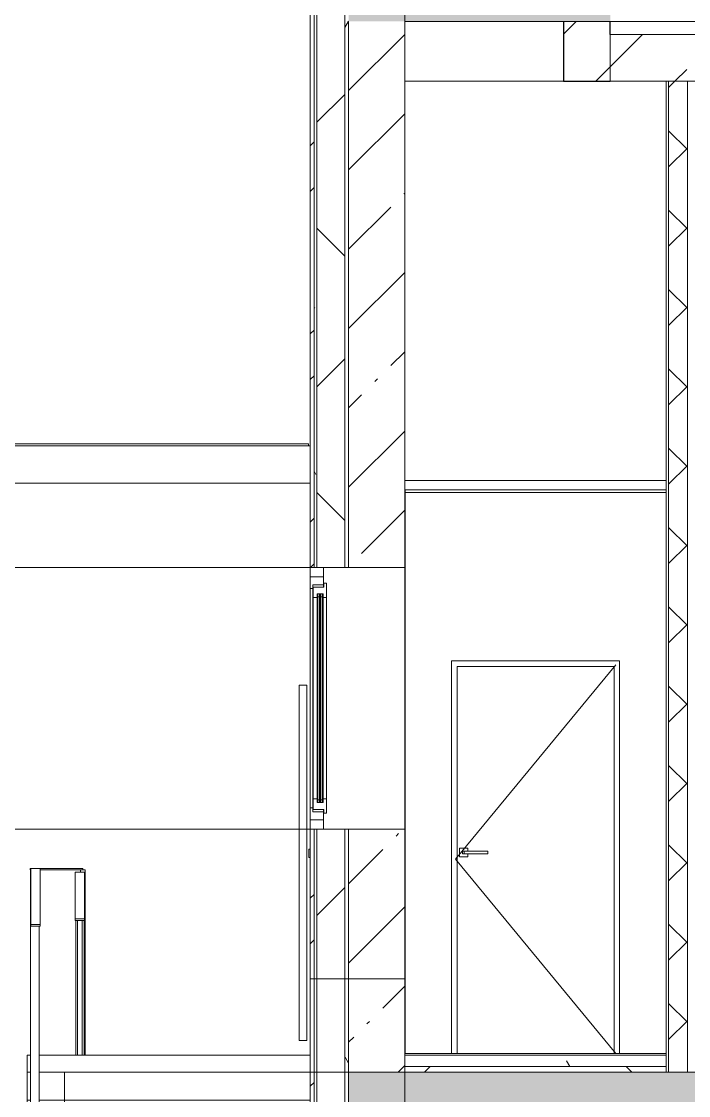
# Model space of a CAD drawing. Header units: millimetres. Extents: x -37960 to 31006, y -24503 to 30326.
# Drawn here: x -33433 to -29864, y -6225 to -480 of the extents above; entities that cross this region are included whole.
import ezdxf

# ---------------------------------------------------------------- set-up
doc = ezdxf.new("R2010")
doc.units = ezdxf.units.MM
doc.linetypes.add('Осевые', pattern=[6350, 1270, -952.5, 3175, -952.5])
for name, color, linetype, lineweight in [('Балясины', 7, 'Continuous', 9), ('Высотные отметки', 7, 'Continuous', 9), ('Двери', 7, 'Continuous', 9), ('Каркас несущий', 7, 'Continuous', 9), ('Каркас несущий-1', 7, 'Continuous', 25), ('Каркас_Импост', 7, 'Continuous', 9), ('Обобщенные модели', 7, 'Continuous', 9), ('Общие ребра', 7, 'Continuous', 9), ('Ограждение', 7, 'Continuous', 9), ('Окна', 7, 'Continuous', 9), ('Окна-1', 7, 'Continuous', 18), ('Основа _2_-1', 7, 'Continuous', 9), ('Остекление', 7, 'Continuous', 9), ('Отделка 1 _4_-1', 7, 'Continuous', 9), ('Отделка 2 _5_-1', 7, 'Continuous', 9), ('Панель', 7, 'Continuous', 9), ('Перекрытия', 7, 'Continuous', 9), ('Поручни', 7, 'Continuous', 9), ('Потолки', 7, 'Continuous', 9), ('Стены', 7, 'Continuous', 9), ('Структура _1_', 7, 'Continuous', 18), ('Термическая_воздушная прослойка _3_-1', 7, 'Continuous', 9), ('Штриховка разреза-3', 7, 'Continuous', 9), ('Элементы узлов', 7, 'Continuous', 9)]:
    doc.layers.add(name, color=color, linetype=linetype, lineweight=lineweight)
doc.layers.add('Окна-2', color=7, linetype='Continuous', lineweight=9, true_color=0x804000)
doc.layers.add('Оси-3', color=7, linetype='Осевые', lineweight=9, true_color=0xaaaaaa)
pattern_1 = [(45, (-3145.5, 6475), (-424.264, 424.264), [600, -100, 20, -100]), (45, (-3145.5, 6899), (-424.264, 424.264), [])]
pattern_2 = [(0, (-3145.52, 6475), (812.8, 203.2), [67.056, -542.544, 67.056, -542.544, -3251.2]), (0, (-3145.52, 6475), (812.8, 203.2), [-1219.2, 67.056, -1152.144, 67.056, -542.544, -1422.4]), (0, (-3145.52, 6475), (812.8, 203.2), [-3048, 67.056, -339.344, 67.056, -948.944]), (120, (-2840.72, 6576.6), (-582.3764, 602.3054), [67.056, -542.544, 67.056, -3793.744]), (120, (-2840.72, 6576.6), (-582.3764, 602.3054), [-676.656, -542.544, 67.056, -1152.144, -2032]), (120, (-2840.72, 6576.6), (-582.3764, 602.3054), [-2438.4, 67.056, -542.544, 67.056, -1355.344]), (120, (-2840.72, 6576.6), (-582.3764, 602.3054), [-3115.056, -339.344, 67.056, -948.944]), (240, (-2739.12, 6983), (-230.4236, -805.5054), [67.056, -542.544, 67.056, -542.544, -3251.2]), (240, (-2739.12, 6983), (-230.4236, -805.5054), [-1219.2, 67.056, -1152.144, 67.056, -542.544, -1422.4]), (240, (-2739.12, 6983), (-230.4236, -805.5054), [-3048, 67.056, -339.344, 67.056, -948.944])]
pattern_3 = [(45, (-3145.5, 6475), (-707.107, 707.107), []), (135, (-3145.5, 6475), (-707.107, -707.107), [])]
pattern_4 = [(45, (-3145.5, 6475), (-502.894, 502.894), []), (45, (-3145.5, 7237), (-502.894, 502.894), [])]

# ---------------------------------------------------------------- blocks, each defined once
blk = doc.blocks.new('Двутавpы стальные горячекатаные по ГОСТ 8239-89 - 20-1553867-Разрез 3-3')
at = {"layer": 'Каркас несущий'}
for p, q in [((-33682.9, -2751.2), (-33682.9, -2750)), ((-31887.9, -2750), (-33682.9, -2750)), ((-33682.9, -2755.2), (-33682.9, -2751.2)), ((-33682.9, -2760.9), (-33682.9, -2755.2)), ((-31682.9, -2755.2), (-31682.9, -2760.9)), ((-33682.9, -2770.3), (-33682.9, -2760.9)), ((-33682.9, -2929.7), (-33682.9, -2770.3)), ((-31682.9, -2770.3), (-31682.9, -2929.7)), ((-33682.9, -2939.1), (-33682.9, -2929.7)), ((-33682.9, -2944.8), (-33682.9, -2939.1)), ((-33682.9, -2948.8), (-33682.9, -2944.8)), ((-33682.9, -2950), (-33682.9, -2948.8)), ((-33682.9, -2950), (-31887.9, -2950)), ((-31682.9, -2939.1), (-31682.9, -2943.8))]:
    blk.add_line(p, q, dxfattribs=at)
blk = doc.blocks.new('Ступени 3шт1 - Ступени 3шт-1216133-Разрез 3-3')
at = {"layer": 'Обобщенные модели'}
for p, q in [((-33402.9, -6250), (-33402.9, -6100)), ((-33384.4, -6100), (-33402.9, -6100)), ((-33202.9, -6100), (-33339.4, -6100)), ((-33202.9, -6100), (-33202.9, -6250)), ((-33202.9, -6250), (-33202.9, -6100)), ((-31882.9, -6100), (-33202.9, -6100)), ((-33402.9, -6400), (-33402.9, -6250)), ((-33402.9, -6250), (-33384.4, -6250)), ((-33402.9, -6250), (-33384.4, -6250)), ((-33339.4, -6250), (-33202.9, -6250)), ((-33339.4, -6250), (-33202.9, -6250)), ((-33202.9, -6250), (-33202.9, -6400)), ((-33202.9, -6400), (-33202.9, -6250)), ((-33202.9, -6250), (-31887.9, -6250)), ((-33202.9, -6250), (-31887.9, -6250)), ((-33402.9, -6400), (-33202.9, -6400)), ((-33402.9, -6400), (-33202.9, -6400)), ((-33202.9, -6400), (-31882.9, -6400)), ((-33202.9, -6400), (-31882.9, -6400)), ((-31882.9, -6400), (-31882.9, -6600))]:
    blk.add_line(p, q, dxfattribs=at)
blk = doc.blocks.new('Дверь - Полуторная_наруж__остекленная - ДН5__21-14-8182986-Разрез 3-3')
at = {"layer": 'Двери'}
for p, q in [((-31947.4, -4030), (-31947.4, -5930)), ((-31947.4, -4030), (-31927.4, -4030)), ((-31927.4, -4030), (-31944.7, -4030)), ((-31927.4, -4030), (-31907.4, -4030)), ((-31910.1, -4030), (-31927.4, -4030)), ((-31907.4, -5930), (-31907.4, -4030)), ((-31895.9, -4952.5), (-31895.9, -4907.5)), ((-31887.9, -4907.5), (-31895.9, -4907.5)), ((-31887.9, -4907.5), (-31887.9, -4952.5)), ((-31887.9, -4952.5), (-31895.9, -4952.5)), ((-31927.4, -5930), (-31947.4, -5930)), ((-31944.7, -5930), (-31927.4, -5930)), ((-31927.4, -5930), (-31910.1, -5930)), ((-31907.4, -5930), (-31927.4, -5930))]:
    blk.add_line(p, q, dxfattribs=at)
at = {"layer": 'Каркас_Импост'}
for p, q in [((-31887.9, -6000), (-31887.9, -3900)), ((-31382.9, -3900), (-31382.9, -6000)), ((-31887.9, -6000), (-31887.9, -3920)), ((-31887.9, -6000), (-31887.9, -3921)), ((-31887.9, -6000), (-31887.9, -3921)), ((-31382.9, -3930), (-31382.9, -6000)), ((-31887.9, -5930), (-31887.9, -3991)), ((-31887.9, -5930), (-31887.9, -3991))]:
    blk.add_line(p, q, dxfattribs=at)
at = {"layer": 'Остекление'}
blk.add_line((-31887.9, -5930), (-31887.9, -3991), dxfattribs=at)
blk.add_line((-31887.9, -5930), (-31887.9, -3991), dxfattribs=at)
blk = doc.blocks.new('Окно 2-Распашное - Один переплет с многокамерным стеклопакетом - 30674-99 - ОК-2 1200-1400-8276977-Разрез 3-3')
at = {"layer": 'Каркас_Импост'}
for p, q in [((-31887.9, -3450), (-31887.9, -3513)), ((-31817.9, -3450), (-31887.9, -3450)), ((-31873.9, -3513), (-31873.9, -3493)), ((-31873.9, -3493), (-31817.9, -3493)), ((-31817.9, -3493), (-31873.9, -3493)), ((-31873.9, -4707), (-31873.9, -3493)), ((-31817.9, -3493), (-31817.9, -3450)), ((-31817.9, -3493), (-31817.9, -3505)), ((-31801.9, -3485), (-31815.9, -3485)), ((-31815.9, -3485), (-31815.9, -3505)), ((-31801.9, -3562), (-31801.9, -3485)), ((-31887.9, -3513), (-31873.9, -3513)), ((-31887.9, -4687), (-31887.9, -3513)), ((-31873.9, -3513), (-31887.9, -3513)), ((-31873.9, -3513), (-31873.9, -4687)), ((-31815.9, -3505), (-31871.9, -3505)), ((-31871.9, -3505), (-31871.9, -3562)), ((-31851.9, -3562), (-31851.9, -3542)), ((-31851.9, -3542), (-31819.9, -3542)), ((-31819.9, -3542), (-31851.9, -3542)), ((-31851.9, -4658), (-31851.9, -3542)), ((-31819.9, -3542), (-31819.9, -3562)), ((-31819.9, -3542), (-31819.9, -4658)), ((-31871.9, -3562), (-31851.9, -3562)), ((-31851.9, -3562), (-31871.9, -3562)), ((-31871.9, -4638), (-31871.9, -3562)), ((-31851.9, -3562), (-31851.9, -4638)), ((-31819.9, -3562), (-31801.9, -3562)), ((-31801.9, -3562), (-31819.9, -3562)), ((-31819.9, -4638), (-31819.9, -3562)), ((-31801.9, -3562), (-31801.9, -4638)), ((-31851.9, -4638), (-31871.9, -4638)), ((-31871.9, -4638), (-31871.9, -4695)), ((-31851.9, -4638), (-31871.9, -4638)), ((-31851.9, -4658), (-31851.9, -4638)), ((-31801.9, -4638), (-31819.9, -4638)), ((-31819.9, -4638), (-31819.9, -4658)), ((-31801.9, -4638), (-31819.9, -4638)), ((-31801.9, -4715), (-31801.9, -4638)), ((-31873.9, -4687), (-31887.9, -4687)), ((-31887.9, -4687), (-31887.9, -4750)), ((-31873.9, -4687), (-31887.9, -4687)), ((-31873.9, -4707), (-31873.9, -4687)), ((-31817.9, -4707), (-31873.9, -4707)), ((-31817.9, -4707), (-31873.9, -4707)), ((-31871.9, -4695), (-31815.9, -4695)), ((-31819.9, -4658), (-31851.9, -4658)), ((-31819.9, -4658), (-31851.9, -4658)), ((-31817.9, -4695), (-31817.9, -4707)), ((-31817.9, -4750), (-31817.9, -4707)), ((-31815.9, -4695), (-31815.9, -4715)), ((-31887.9, -4750), (-31817.9, -4750)), ((-31815.9, -4715), (-31801.9, -4715))]:
    blk.add_line(p, q, dxfattribs=at)
at = {"layer": 'Окна'}
for p, q in [((-31887.9, -3512.4), (-31887.9, -3871)), ((-31887.9, -3513), (-31887.9, -3772)), ((-31887.9, -4687.2), (-31887.9, -3513)), ((-31847.9, -3557), (-31847.9, -4643)), ((-31837.9, -3557), (-31847.9, -3557)), ((-31837.9, -4643), (-31837.9, -3557)), ((-31833.9, -3557), (-31833.9, -4643)), ((-31823.9, -3557), (-31833.9, -3557)), ((-31823.9, -4643), (-31823.9, -3557)), ((-31887.9, -4328.8), (-31887.9, -4687.2)), ((-31847.9, -4643), (-31837.9, -4643)), ((-31833.9, -4643), (-31823.9, -4643))]:
    blk.add_line(p, q, dxfattribs=at)
at = {"layer": 'Окна-1'}
for p, q in [((-31837.9, -3542), (-31847.9, -3542)), ((-31847.9, -3542), (-31847.9, -3557)), ((-31847.9, -3557), (-31837.9, -3557)), ((-31837.9, -3557), (-31837.9, -3542)), ((-31823.9, -3542), (-31833.9, -3542)), ((-31833.9, -3542), (-31833.9, -3557)), ((-31833.9, -3557), (-31823.9, -3557)), ((-31823.9, -3557), (-31823.9, -3542)), ((-31837.9, -4643), (-31847.9, -4643)), ((-31847.9, -4643), (-31847.9, -4658)), ((-31837.9, -4658), (-31837.9, -4643)), ((-31823.9, -4643), (-31833.9, -4643)), ((-31833.9, -4643), (-31833.9, -4658)), ((-31823.9, -4658), (-31823.9, -4643)), ((-31847.9, -4658), (-31837.9, -4658)), ((-31833.9, -4658), (-31823.9, -4658))]:
    blk.add_line(p, q, dxfattribs=at)
at = {"layer": 'Окна-2'}
for p, q in [((-31887.9, -3400), (-31887.9, -3450)), ((-31817.9, -3400), (-31887.9, -3400)), ((-31817.9, -3450), (-31817.9, -3400)), ((-31887.9, -3450), (-31817.9, -3450)), ((-31887.9, -4750), (-31887.9, -3450)), ((-31817.9, -3450), (-31887.9, -3450)), ((-31817.9, -3450), (-31817.9, -3505)), ((-31817.9, -4695), (-31817.9, -4750)), ((-31887.9, -4750), (-31887.9, -4800)), ((-31817.9, -4750), (-31887.9, -4750)), ((-31887.9, -4750), (-31817.9, -4750)), ((-31817.9, -4800), (-31817.9, -4750)), ((-31887.9, -4800), (-31817.9, -4800))]:
    blk.add_line(p, q, dxfattribs=at)
at = {"layer": 'Остекление'}
for p, q in [((-31847.9, -3542), (-31851.9, -3542)), ((-31851.9, -3542), (-31851.9, -4658)), ((-31847.9, -4658), (-31847.9, -3542)), ((-31833.9, -3542), (-31837.9, -3542)), ((-31837.9, -3542), (-31837.9, -4658)), ((-31833.9, -4658), (-31833.9, -3542)), ((-31819.9, -3542), (-31823.9, -3542)), ((-31823.9, -3542), (-31823.9, -4658)), ((-31819.9, -4658), (-31819.9, -3542)), ((-31851.9, -4658), (-31847.9, -4658)), ((-31837.9, -4658), (-31833.9, -4658)), ((-31823.9, -4658), (-31819.9, -4658))]:
    blk.add_line(p, q, dxfattribs=at)
blk = doc.blocks.new('Ограждение - 6 x 45mm-7451445-Разрез 3-3')
at = {"layer": 'Балясины'}
for p, q in [((-33384.4, -5091.5), (-33384.4, -5094.5)), ((-33384.4, -6250), (-33384.4, -5094.5)), ((-33339.4, -5318.9), (-33339.4, -6250))]:
    blk.add_line(p, q, dxfattribs=at)
blk = doc.blocks.new('Ограждение - 6 x 45mm-V64-Разрез 3-3')
at = {"layer": 'Балясины'}
for p, q in [((-33384.4, -5241.5), (-33384.4, -5244.5)), ((-33384.4, -6400), (-33384.4, -5244.5)), ((-33339.4, -5318.9), (-33339.4, -6400)), ((-33339.4, -6400), (-33384.4, -6400))]:
    blk.add_line(p, q, dxfattribs=at)
blk = doc.blocks.new('Ограждение - 6 x 45mm-7451422-Разрез 3-3')
at = {"layer": 'Балясины'}
for p, q in [((-33384.4, -5016.5), (-33384.4, -5019.5)), ((-33384.4, -6250), (-33384.4, -5019.5)), ((-33339.4, -5318.9), (-33339.4, -6250))]:
    blk.add_line(p, q, dxfattribs=at)
blk = doc.blocks.new('Ограждение - 6 x 45mm-7451420-Разрез 3-3')
at = {"layer": 'Балясины'}
for p, q in [((-33384.4, -5316.5), (-33384.4, -5319.5)), ((-33384.4, -5319.5), (-33339.4, -5319.5)), ((-33384.4, -6400), (-33384.4, -5319.5)), ((-33339.4, -5319.5), (-33339.4, -6400)), ((-33339.4, -6400), (-33384.4, -6400))]:
    blk.add_line(p, q, dxfattribs=at)
blk = doc.blocks.new('Ограждение - Ограждение-1831366-Разрез 3-3')
at = {"layer": 'Поручни'}
for p, q in [((-33383.9, -5010), (-33333.9, -5010)), ((-33383.9, -5310), (-33383.9, -5010)), ((-33333.9, -5010), (-33333.9, -5310)), ((-33383.9, -5310), (-33383.9, -5318.9)), ((-33333.9, -5310), (-33383.9, -5310)), ((-33339.4, -5318.9), (-33333.9, -5318.9)), ((-33333.9, -5318.9), (-33333.9, -5310))]:
    blk.add_line(p, q, dxfattribs=at)
for name in ['Ограждение - 6 x 45mm-7451422-Разрез 3-3', 'Ограждение - 6 x 45mm-7451445-Разрез 3-3', 'Ограждение - 6 x 45mm-V64-Разрез 3-3', 'Ограждение - 6 x 45mm-7451420-Разрез 3-3']:
    blk.add_blockref(name, (0, 0))
blk = doc.blocks.new('Дверь - Однопольная - ДВ4__21х9-6240654-Разрез 3-3')
at = {"layer": 'Двери'}
for p, q in [((-31044.4, -4902.5), (-31089.4, -4902.5)), ((-31089.4, -4902.5), (-31089.4, -4947.5)), ((-31074.4, -4917.5), (-31074.4, -4932.5)), ((-31074.4, -4917.5), (-31064.9, -4917.5)), ((-31074.4, -4932.5), (-31074.4, -4917.5)), ((-31064.9, -4932.5), (-31074.4, -4932.5)), ((-31064.9, -4917.5), (-30938.5, -4917.5)), ((-31064.9, -4932.5), (-31064.9, -4917.5)), ((-30938.5, -4932.5), (-31064.9, -4932.5)), ((-30944.9, -4917.5), (-31059.4, -4917.5)), ((-31059.4, -4932.5), (-30944.9, -4932.5)), ((-31044.4, -4917.5), (-31044.4, -4902.5)), ((-31044.4, -4947.5), (-31044.4, -4932.5)), ((-30938.5, -4917.5), (-30938.1, -4917.5)), ((-30938.5, -4932.5), (-30938.5, -4917.5)), ((-30938.1, -4932.5), (-30938.5, -4932.5)), ((-30937.8, -4932.5), (-30937.8, -4917.5)), ((-31089.4, -4947.5), (-31044.4, -4947.5))]:
    blk.add_line(p, q, dxfattribs=at)
at = {"layer": 'Каркас_Импост'}
for p, q in [((-31132.9, -3900), (-31132.9, -6000)), ((-30232.9, -3900), (-31132.9, -3900)), ((-30232.9, -6000), (-30232.9, -3900)), ((-31102.9, -6000), (-31102.9, -3930)), ((-31102.9, -3930), (-30262.9, -3930)), ((-30262.9, -3930), (-30262.9, -6000)), ((-31102.9, -6000), (-31132.9, -6000)), ((-30232.9, -6000), (-30262.9, -6000))]:
    blk.add_line(p, q, dxfattribs=at)
at = {"layer": 'Панель'}
blk.add_line((-31111.9, -6000), (-30253.9, -6000), dxfattribs=at)
at = {"layer": 'Элементы узлов'}
for p, q in [((-31111.9, -4960.5), (-30253.9, -3921)), ((-30253.9, -6000), (-31111.9, -4960.5))]:
    blk.add_line(p, q, dxfattribs=at)
blk = doc.blocks.new('Ограждение - 6 x 45mm-7451257-Разрез 3-3')
at = {"layer": 'Балясины'}
for p, q in [((-33384.4, -6010), (-33384.4, -5018)), ((-33339.4, -5318.9), (-33339.4, -6010))]:
    blk.add_line(p, q, dxfattribs=at)
blk = doc.blocks.new('Ограждение - 25mm-7451160-Разрез 3-3')
at = {"layer": 'Балясины'}
for p, q in [((-33118.4, -5029.5), (-33118.4, -5018)), ((-33105.9, -5018), (-33116.8, -5018)), ((-33116.8, -5018), (-33105.9, -5018)), ((-33105.9, -5018), (-33093.4, -5018)), ((-33095.1, -5018), (-33105.9, -5018)), ((-33093.4, -5018), (-33093.4, -6010)), ((-33098.2, -6010), (-33095.1, -6010)), ((-33095.1, -6010), (-33098.2, -6010))]:
    blk.add_line(p, q, dxfattribs=at)
blk = doc.blocks.new('Ограждение - Ограждение-7084108-Разрез 3-3')
at = {"layer": 'Поручни'}
for p, q in [((-33386.9, -5010), (-33336.9, -5010)), ((-33105.9, -5010), (-33386.9, -5010)), ((-33386.9, -5018), (-33386.9, -5010)), ((-33384.4, -5018), (-33386.9, -5018)), ((-33386.9, -5018), (-33384.4, -5018)), ((-33333.9, -5018), (-33105.9, -5018)), ((-33105.9, -5010), (-33105.9, -5018))]:
    blk.add_line(p, q, dxfattribs=at)
for name in ['Ограждение - 6 x 45mm-7451257-Разрез 3-3', 'Ограждение - 6 x 45mm-7451257-Разрез 3-3', 'Ограждение - 6 x 45mm-7451257-Разрез 3-3', 'Ограждение - 6 x 45mm-7451257-Разрез 3-3', 'Ограждение - 6 x 45mm-7451257-Разрез 3-3', 'Ограждение - 6 x 45mm-7451257-Разрез 3-3', 'Ограждение - 6 x 45mm-7451257-Разрез 3-3', 'Ограждение - 25mm-7451160-Разрез 3-3']:
    blk.add_blockref(name, (0, 0))
blk = doc.blocks.new('Пандус 19 ось4 - Пандус 19 ось-7324410-Разрез 3-3')
at = {"layer": 'Обобщенные модели'}
for p, q in [((-33146.7, -6100), (-33143.4, -6100)), ((-33098.4, -6100), (-32946.7, -6100)), ((-31896.7, -6100), (-32946.7, -6100))]:
    blk.add_line(p, q, dxfattribs=at)
blk = doc.blocks.new('Ограждение - 6 x 45mm-V92-Разрез 3-3')
at = {"layer": 'Балясины'}
for p, q in [((-33143.4, -5288), (-33143.4, -6010)), ((-33098.4, -6010), (-33098.4, -5288))]:
    blk.add_line(p, q, dxfattribs=at)
blk = doc.blocks.new('Ограждение - 6 x 45mm-V93-Разрез 3-3')
at = {"layer": 'Балясины'}
for p, q in [((-33143.4, -5288), (-33143.4, -6010)), ((-33098.4, -6010), (-33098.4, -5288))]:
    blk.add_line(p, q, dxfattribs=at)
blk = doc.blocks.new('Ограждение - 6 x 45mm-V94-Разрез 3-3')
at = {"layer": 'Балясины'}
for p, q in [((-33143.4, -5288), (-33143.4, -6010)), ((-33098.4, -6010), (-33098.4, -5288))]:
    blk.add_line(p, q, dxfattribs=at)
blk = doc.blocks.new('Ограждение - 6 x 45mm-V95-Разрез 3-3')
at = {"layer": 'Балясины'}
for p, q in [((-33143.4, -5288), (-33143.4, -6010)), ((-33098.4, -6010), (-33098.4, -5288))]:
    blk.add_line(p, q, dxfattribs=at)
blk = doc.blocks.new('Ограждение - 6 x 45mm-V96-Разрез 3-3')
at = {"layer": 'Балясины'}
for p, q in [((-33143.4, -5288), (-33143.4, -6010)), ((-33098.4, -6010), (-33098.4, -5288))]:
    blk.add_line(p, q, dxfattribs=at)
blk = doc.blocks.new('Ограждение - 6 x 45mm-V97-Разрез 3-3')
at = {"layer": 'Балясины'}
for p, q in [((-33143.4, -5288), (-33143.4, -6010)), ((-33098.4, -6010), (-33098.4, -5288))]:
    blk.add_line(p, q, dxfattribs=at)
blk = doc.blocks.new('Ограждение - 6 x 45mm-V98-Разрез 3-3')
at = {"layer": 'Балясины'}
for p, q in [((-33143.4, -5288), (-33143.4, -6010)), ((-33098.4, -6010), (-33098.4, -5288))]:
    blk.add_line(p, q, dxfattribs=at)
blk = doc.blocks.new('Ограждение - 6 x 45mm-V99-Разрез 3-3')
at = {"layer": 'Балясины'}
for p, q in [((-33143.4, -5288), (-33143.4, -6010)), ((-33098.4, -6010), (-33098.4, -5288))]:
    blk.add_line(p, q, dxfattribs=at)
blk = doc.blocks.new('Ограждение - 6 x 45mm-V100-Разрез 3-3')
at = {"layer": 'Балясины'}
for p, q in [((-33143.4, -5288), (-33143.4, -6010)), ((-33098.4, -6010), (-33098.4, -5288))]:
    blk.add_line(p, q, dxfattribs=at)
blk = doc.blocks.new('Ограждение - 6 x 45mm-V101-Разрез 3-3')
at = {"layer": 'Балясины'}
for p, q in [((-33143.4, -5288), (-33143.4, -6010)), ((-33098.4, -6010), (-33098.4, -5288))]:
    blk.add_line(p, q, dxfattribs=at)
blk = doc.blocks.new('Ограждение - 6 x 45mm-V102-Разрез 3-3')
at = {"layer": 'Балясины'}
for p, q in [((-33143.4, -5288), (-33143.4, -6010)), ((-33098.4, -6010), (-33098.4, -5288))]:
    blk.add_line(p, q, dxfattribs=at)
blk = doc.blocks.new('Ограждение - 6 x 45mm-V103-Разрез 3-3')
at = {"layer": 'Балясины'}
for p, q in [((-33143.4, -5288), (-33143.4, -6010)), ((-33098.4, -6010), (-33098.4, -5288))]:
    blk.add_line(p, q, dxfattribs=at)
blk = doc.blocks.new('Ограждение - 6 x 45mm-V104-Разрез 3-3')
at = {"layer": 'Балясины'}
for p, q in [((-33143.4, -5288), (-33143.4, -6010)), ((-33098.4, -6010), (-33098.4, -5288))]:
    blk.add_line(p, q, dxfattribs=at)
blk = doc.blocks.new('Ограждение - 6 x 45mm-V105-Разрез 3-3')
at = {"layer": 'Балясины'}
for p, q in [((-33143.4, -5288), (-33143.4, -6010)), ((-33098.4, -6010), (-33098.4, -5288))]:
    blk.add_line(p, q, dxfattribs=at)
blk = doc.blocks.new('Ограждение - 6 x 45mm-V106-Разрез 3-3')
at = {"layer": 'Балясины'}
for p, q in [((-33143.4, -5288), (-33143.4, -6010)), ((-33098.4, -6010), (-33098.4, -5288))]:
    blk.add_line(p, q, dxfattribs=at)
blk = doc.blocks.new('Ограждение - 6 x 45mm-V107-Разрез 3-3')
at = {"layer": 'Балясины'}
for p, q in [((-33143.4, -5288), (-33143.4, -6010)), ((-33098.4, -6010), (-33098.4, -5288))]:
    blk.add_line(p, q, dxfattribs=at)
blk = doc.blocks.new('Ограждение - 25mm-V108-Разрез 3-3')
at = {"layer": 'Балясины'}
for p, q in [((-33133.4, -5288), (-33133.4, -6010)), ((-33108.4, -6010), (-33108.4, -5288))]:
    blk.add_line(p, q, dxfattribs=at)
at = {"layer": 'Балясины', "flags": 128}
blk.add_lwpolyline([(-33108.4, -5288), (-33109.7, -5288.3), (-33113.1, -5288.5), (-33118.2, -5288.6), (-33123.7, -5288.6), (-33128.7, -5288.5), (-33132.2, -5288.3), (-33133.4, -5288)], dxfattribs=at)
blk = doc.blocks.new('Ограждение - Ограждение-7324528-Разрез 3-3')
at = {"layer": 'Поручни'}
for p, q in [((-33145.9, -5029.5), (-33095.9, -5029.5)), ((-33145.9, -5029.5), (-33145.9, -5280)), ((-33095.9, -5280), (-33095.9, -5029.5)), ((-33095.9, -5280), (-33145.9, -5280)), ((-33145.9, -5280), (-33145.9, -5288)), ((-33095.9, -5288), (-33095.9, -5280)), ((-33145.9, -5288), (-33095.9, -5288))]:
    blk.add_line(p, q, dxfattribs=at)
for name in ['Ограждение - 6 x 45mm-V92-Разрез 3-3', 'Ограждение - 6 x 45mm-V93-Разрез 3-3', 'Ограждение - 6 x 45mm-V94-Разрез 3-3', 'Ограждение - 6 x 45mm-V95-Разрез 3-3', 'Ограждение - 6 x 45mm-V96-Разрез 3-3', 'Ограждение - 6 x 45mm-V97-Разрез 3-3', 'Ограждение - 6 x 45mm-V98-Разрез 3-3', 'Ограждение - 6 x 45mm-V99-Разрез 3-3', 'Ограждение - 6 x 45mm-V100-Разрез 3-3', 'Ограждение - 6 x 45mm-V101-Разрез 3-3', 'Ограждение - 6 x 45mm-V102-Разрез 3-3', 'Ограждение - 6 x 45mm-V103-Разрез 3-3', 'Ограждение - 6 x 45mm-V104-Разрез 3-3', 'Ограждение - 6 x 45mm-V105-Разрез 3-3', 'Ограждение - 6 x 45mm-V106-Разрез 3-3', 'Ограждение - 6 x 45mm-V107-Разрез 3-3', 'Ограждение - 25mm-V108-Разрез 3-3']:
    blk.add_blockref(name, (0, 0))
blk = doc.blocks.new('Высотные отметки - Высотная отметка - Стрелка-4455449-Разрез 3-3')
at = {"layer": 'Высотные отметки'}
blk.add_hatch(color=256, dxfattribs=at).paths.add_polyline_path([(-17708.2, 9932.8), (-17241.1, 9465.7), (-16773.9, 9932.8), (-16641.1, 9800), (-17241.1, 9200), (-17841.1, 9800)], flags=0)
for p, q in [((-17241.1, 10400), (-20241.1, 10400)), ((-17241.1, 9200), (-17241.1, 10400)), ((-17708.2, 9932.8), (-17841.1, 9800)), ((-17241.1, 9465.7), (-17708.2, 9932.8)), ((-16773.9, 9932.8), (-17241.1, 9465.7)), ((-16641.1, 9800), (-16773.9, 9932.8)), ((-17841.1, 9800), (-17241.1, 9200)), ((-17241.1, 9200), (-16641.1, 9800)), ((-16145.5, 9200), (-17537.8, 9200))]:
    blk.add_line(p, q, dxfattribs=at)

msp = doc.modelspace()

# ---------------------------------------------------------------- hatches: boundary and pattern name
at = {"layer": 'Каркас несущий'}
h = msp.add_hatch(dxfattribs=at)
h.set_pattern_fill('FP_2', color=256, style=0, pattern_type=2)
h.set_pattern_definition(pattern_1)
h.paths.add_polyline_path([(-30282.9, -800), (-30282.9, -480), (-30532.9, -480), (-30532.9, -800)], flags=0)
at = {"layer": 'Штриховка разреза-3'}
h = msp.add_hatch(dxfattribs=at)
h.set_pattern_fill('FP_2', color=256, style=0, pattern_type=2)
h.set_pattern_definition(pattern_1)
h.paths.add_polyline_path([(-30532.9, -480), (-30282.9, -480), (-30282.9, -230), (-31682.9, -230), (-31682.9, -480), (-30952, -480)], flags=0)
h.paths.add_polyline_path([(23917.1, -480), (23917.1, -230), (22617.1, -230), (22617.1, -480), (23632.1, -480)], flags=0)
h = msp.add_hatch(dxfattribs=at)
h.set_pattern_fill('FP_5', color=256, style=0, pattern_type=2)
h.set_pattern_definition(pattern_4)
h.paths.add_polyline_path([(-31867.9, -5600), (-31867.9, -4800), (-31887.9, -4800), (-31887.9, -5600)], flags=0)
h.paths.add_polyline_path([(-31867.9, -3400), (-31868.5, -350), (-31887.9, -350), (-31887.9, -3400)], flags=0)
h = msp.add_hatch(dxfattribs=at)
h.set_pattern_fill('FP_3', color=256, style=0, pattern_type=2)
h.set_pattern_definition(pattern_2)
h.paths.add_polyline_path([(-31852.9, -5600), (-31852.9, -4800), (-31867.9, -4800), (-31867.9, -5600)], flags=0)
h.paths.add_polyline_path([(-31852.9, -3400), (-31853.5, -350), (-31867.9, -350), (-31867.9, -3400)], flags=0)
h = msp.add_hatch(dxfattribs=at)
h.set_pattern_fill('FP_4', color=256, style=0, pattern_type=2)
h.set_pattern_definition(pattern_3)
h.paths.add_polyline_path([(-31702.9, -5600), (-31702.9, -4800), (-31852.9, -4800), (-31852.9, -5600), (-31724.4, -5600)], flags=0)
h.paths.add_polyline_path([(-31852.9, -3400), (-31702.9, -3400), (-31703.5, -350), (-31852.9, -350), (-31852.9, -2943.8)], flags=0)
h = msp.add_hatch(dxfattribs=at)
h.set_pattern_fill('FP_3', color=256, style=0, pattern_type=2)
h.set_pattern_definition(pattern_2)
h.paths.add_polyline_path([(-31682.9, -5600), (-31682.9, -4800), (-31702.9, -4800), (-31702.9, -5600)], flags=0)
h.paths.add_polyline_path([(-31702.9, -3400), (-31682.9, -3400), (-31683.5, -350), (-31702.9, -350), (-31702.9, -2943.8)], flags=0)
h = msp.add_hatch(dxfattribs=at)
h.set_pattern_fill('FP_2', color=256, style=0, pattern_type=2)
h.set_pattern_definition(pattern_1)
h.paths.add_polyline_path([(-31466.9, -5600), (-31382.9, -5600), (-31382.9, -4800), (-31682.9, -4800), (-31682.9, -5600)], flags=0)
h.paths.add_polyline_path([(-31682.9, -3400), (-31382.9, -3400), (-31382.9, -480), (-31682.9, -480), (-31682.9, -2943.8)], flags=0)
h = msp.add_hatch(dxfattribs=at)
h.set_pattern_fill('FP_2', color=256, style=0, pattern_type=2)
h.set_pattern_definition(pattern_1)
h.paths.add_polyline_path([(-19623.2, -800), (-15732.9, -800), (-15732.9, -550), (-30282.9, -550), (-30282.9, -800), (-21683, -800)], flags=0)
h = msp.add_hatch(dxfattribs=at)
h.set_pattern_fill('FP_6', color=256, style=0, pattern_type=2)
h.set_pattern_definition([(45, (-3145.52, 6475), (-212.132, 212.132), []), (135, (-3145.52, 6475), (-212.132, -212.132), [])])
h.paths.add_polyline_path([(-29922.1, -6100), (-29870.4, -6100), (-29870.4, -800), (-29970.4, -800), (-29970.4, -6100)], flags=0)
h = msp.add_hatch(dxfattribs=at)
h.set_pattern_fill('FP_3', color=256, style=0, pattern_type=2)
h.set_pattern_definition(pattern_2)
h.paths.add_polyline_path([(-31682.9, -6100), (-31682.9, -5600), (-31702.9, -5600), (-31702.9, -6100)], flags=0)
h = msp.add_hatch(dxfattribs=at)
h.set_pattern_fill('FP_2', color=256, style=0, pattern_type=2)
h.set_pattern_definition(pattern_1)
h.paths.add_polyline_path([(-31382.9, -6100), (-31382.9, -5600), (-31682.9, -5600), (-31682.9, -6100), (-31466.9, -6100)], flags=0)
h = msp.add_hatch(dxfattribs=at)
h.set_pattern_fill('FP_3', color=256, style=0, pattern_type=2)
h.set_pattern_definition(pattern_2)
h.paths.add_polyline_path([(-31382.9, -6070), (-29982.9, -6070), (-29982.9, -6010), (-31382.9, -6010)], flags=0)
h = msp.add_hatch(dxfattribs=at)
h.set_pattern_fill('FP_4', color=256, style=0, pattern_type=2)
h.set_pattern_definition(pattern_3)
h.paths.add_polyline_path([(-31382.9, -6100), (-29982.9, -6100), (-29982.9, -6070), (-31382.9, -6070)], flags=0)
h = msp.add_hatch(dxfattribs=at)
h.set_pattern_fill('FP_5', color=256, style=0, pattern_type=2)
h.set_pattern_definition(pattern_4)
h.paths.add_polyline_path([(-31887.9, -6400), (-31867.9, -6400), (-31867.9, -6100), (-31887.9, -6100), (-31887.9, -6147.3)], flags=0)
h = msp.add_hatch(dxfattribs=at)
h.set_pattern_fill('FP_2', color=256, style=0, pattern_type=2)
h.set_pattern_definition(pattern_1)
h.paths.add_polyline_path([(-31682.9, -6350), (-15732.9, -6350), (-15732.9, -6100), (-31682.9, -6100), (-31682.9, -6147.3)], flags=0)
h.paths.add_polyline_path([(8367.1, -6350), (25717.1, -6350), (25717.1, -6100), (8367.1, -6100), (8367.1, -6147.3)], flags=0)

# ---------------------------------------------------------------- linework, layer by layer
at = {"layer": 'Высотные отметки'}
for p, q in [((-32944.6, -3400), (-34953.6, -3400)), ((-31598.5, -3400), (-32944.6, -3400)), ((-31486.5, -4800), (-33787.1, -4800))]:
    msp.add_line(p, q, dxfattribs=at)
at = {"layer": 'Каркас несущий'}
for p, q in [((-30282.9, -480), (-30532.9, -480)), ((-30282.9, -480), (-16032.9, -480)), ((-30282.9, -800), (-30282.9, -550))]:
    msp.add_line(p, q, dxfattribs=at)
at = {"layer": 'Каркас несущий-1'}
for p, q in [((-30532.9, -480), (-30532.9, -800)), ((-30282.9, -550), (-30282.9, -480)), ((-30532.9, -800), (-30282.9, -800))]:
    msp.add_line(p, q, dxfattribs=at)
at = {"layer": 'Общие ребра'}
for p, q in [((-31867.9, -3400), (-31867.9, -350)), ((-31852.9, -3400), (-31852.9, -350)), ((-31702.9, -3400), (-31702.9, -350)), ((-30282.9, -550), (-30282.9, -800)), ((-29970.4, -800), (-29970.4, -6100)), ((-29870.4, -800), (-29870.4, -6100)), ((-31380.9, -2985), (-31382.9, -2985)), ((-31380.9, -2985), (-31382.9, -2985)), ((-31382.9, -2985), (-31382.9, -3000)), ((-29982.9, -2985), (-29984.9, -2985)), ((-31382.9, -3400), (-31382.9, -3000)), ((-31382.9, -3000), (-31382.9, -3400)), ((-31867.9, -5600), (-31867.9, -4800)), ((-31852.9, -5600), (-31852.9, -4800)), ((-31702.9, -5600), (-31702.9, -4800)), ((-31382.9, -5600), (-31382.9, -4800)), ((-31382.9, -4800), (-31382.9, -5600)), ((-31867.9, -6100), (-31867.9, -5600)), ((-31852.9, -6100), (-31852.9, -5600)), ((-31702.9, -6100), (-31702.9, -5600)), ((-29982.9, -6010), (-31382.9, -6010)), ((-31867.9, -6400), (-31867.9, -6100)), ((-31852.9, -6400), (-31852.9, -6100)), ((-31702.9, -6400), (-31702.9, -6100))]:
    msp.add_line(p, q, dxfattribs=at)
at = {"layer": 'Оси-3'}
msp.add_line((-31382.9, -22903.4), (-31382.9, 29000), dxfattribs=at)
at = {"layer": 'Основа _2_-1'}
for p, q in [((-31382.9, -6010), (-31382.9, -6070)), ((-29982.9, -6070), (-29982.9, -6010))]:
    msp.add_line(p, q, dxfattribs=at)
at = {"layer": 'Отделка 1 _4_-1'}
for p, q in [((-29982.9, -800), (-29982.9, -6100)), ((-29970.4, -800), (-29982.9, -800)), ((-29857.9, -800), (-29870.4, -800)), ((-31867.9, -3400), (-31852.9, -3400)), ((-31702.9, -3400), (-31682.9, -3400)), ((-31852.9, -4800), (-31867.9, -4800)), ((-31682.9, -4800), (-31702.9, -4800)), ((-31867.9, -5600), (-31852.9, -5600)), ((-31852.9, -5600), (-31867.9, -5600)), ((-31702.9, -5600), (-31682.9, -5600)), ((-31682.9, -5600), (-31702.9, -5600)), ((-29982.9, -6000), (-31382.9, -6000)), ((-31382.9, -6000), (-31382.9, -6010)), ((-29982.9, -6010), (-29982.9, -6000)), ((-31867.9, -6100), (-31852.9, -6100)), ((-31852.9, -6100), (-31867.9, -6100)), ((-31702.9, -6100), (-31682.9, -6100)), ((-31682.9, -6100), (-31702.9, -6100)), ((-31682.9, -6400), (-31682.9, -6100)), ((-29982.9, -6100), (-29970.4, -6100)), ((-29870.4, -6100), (-29857.9, -6100))]:
    msp.add_line(p, q, dxfattribs=at)
at = {"layer": 'Отделка 2 _5_-1'}
for p, q in [((-31887.9, -350), (-31887.9, -3400)), ((-31380.9, -3000), (-29984.9, -3000)), ((-31887.9, -3400), (-31867.9, -3400)), ((-31867.9, -4800), (-31887.9, -4800)), ((-31887.9, -4800), (-31887.9, -5600)), ((-31887.9, -5600), (-31867.9, -5600)), ((-31867.9, -5600), (-31887.9, -5600)), ((-31887.9, -5600), (-31887.9, -6100)), ((-31887.9, -6100), (-31867.9, -6100)), ((-31887.9, -6100), (-31887.9, -6400)), ((-31867.9, -6100), (-31887.9, -6100))]:
    msp.add_line(p, q, dxfattribs=at)
at = {"layer": 'Перекрытия'}
for p, q in [((-33697.9, -2740), (-31897.9, -2740)), ((-31897.9, -2750), (-33697.9, -2750)), ((-31897.9, -2750), (-31897.9, -2740)), ((-33402.9, -6010), (-33384.4, -6010)), ((-33402.9, -6100), (-33402.9, -6010)), ((-33339.4, -6010), (-31887.9, -6010)), ((-31382.9, -6000), (-31382.9, -6100)), ((-31382.9, -6000), (-30185.4, -6000)), ((-30185.4, -6000), (-29982.9, -6000)), ((-33384.4, -6100), (-33402.9, -6100)), ((-31882.9, -6100), (-33339.4, -6100)), ((-31682.9, -6100), (-31682.9, -6350)), ((-30931.3, -6100), (-31682.9, -6100)), ((-30185.4, -6100), (-31382.9, -6100)), ((-31132.9, -6100), (-24382.9, -6100)), ((-22730.4, -6100), (-30185.4, -6100))]:
    msp.add_line(p, q, dxfattribs=at)
at = {"layer": 'Потолки'}
msp.add_line((-31382.9, -3000), (-31382.9, -2935), dxfattribs=at)
at = {"layer": 'Стены'}
for p, q in [((-31887.9, -1200), (-31887.9, -350)), ((-25632.9, -480), (-31382.9, -480)), ((-31382.9, -480), (-31382.9, -3000)), ((-31382.9, -480), (-31382.9, -1200)), ((-29982.9, -800), (-31382.9, -800)), ((-31382.9, -800), (-31382.9, -3000)), ((-31382.9, -3000), (-31382.9, -6000)), ((-31382.9, -3000), (-31382.9, -6000)), ((-29984.9, -3000), (-31380.9, -3000)), ((-31887.9, -5600), (-31887.9, -3300)), ((-31887.9, -5600), (-31887.9, -3300)), ((-31382.9, -3300), (-31382.9, -5600)), ((-31382.9, -3400), (-31887.9, -3400)), ((-31382.9, -3400), (-31887.9, -3400)), ((-31382.9, -3400), (-31887.9, -3400)), ((-31887.9, -4800), (-31887.9, -3401.4)), ((-31887.9, -4800), (-31887.9, -3401.4)), ((-31887.9, -4800), (-31887.9, -3401.4)), ((-31382.9, -3400), (-31382.9, -4800)), ((-31382.9, -3400), (-31382.9, -4800)), ((-31380.9, -3400), (-31382.9, -3400)), ((-31380.9, -3400), (-31380.9, -4800)), ((-31132.9, -3900), (-30232.9, -3900)), ((-31132.9, -5990), (-31132.9, -3900)), ((-31132.9, -3900), (-30232.9, -3900)), ((-31132.9, -3900), (-30232.9, -3900)), ((-31132.9, -5990), (-31132.9, -3900)), ((-31132.9, -3900), (-30232.9, -3900)), ((-30232.9, -3900), (-30232.9, -5990)), ((-30232.9, -3900), (-30232.9, -5990)), ((-31887.9, -4800), (-31382.9, -4800)), ((-31887.9, -4800), (-31382.9, -4800)), ((-31887.9, -4800), (-31382.9, -4800)), ((-31382.9, -4800), (-31380.9, -4800)), ((-31887.9, -6000), (-31887.9, -5600)), ((-31887.9, -5990), (-31887.9, -5600)), ((-31382.9, -5600), (-31382.9, -5990)), ((-31382.9, -5600), (-31382.9, -6000)), ((-31887.9, -6000), (-31887.9, -5990)), ((-31382.9, -5990), (-31382.9, -6000)), ((-31382.9, -6000), (-31382.9, -6100)), ((-31382.9, -6000), (-31132.9, -6000)), ((-31380.9, -6000), (-31182.9, -6000)), ((-31380.9, -6000), (-31132.9, -6000)), ((-31132.9, -6000), (-31132.9, -5990)), ((-31132.9, -6000), (-31132.9, -5990)), ((-30232.9, -5990), (-30232.9, -6000)), ((-30232.9, -5990), (-30232.9, -6000)), ((-30232.9, -6000), (-29982.9, -6000)), ((-30232.9, -6000), (-29984.9, -6000)), ((-30182.9, -6000), (-30203.9, -6000)), ((-30182.9, -6000), (-29982.9, -6000)), ((-31382.9, -6100), (-31182.9, -6100)), ((-30203.9, -6100), (-20782.9, -6100))]:
    msp.add_line(p, q, dxfattribs=at)
at = {"layer": 'Структура _1_'}
for p, q in [((-31682.9, -3400), (-31682.9, -480)), ((-31382.9, -3000), (-31382.9, -480)), ((-16032.9, -550), (-30282.9, -550)), ((-30282.9, -800), (-16032.9, -800)), ((-29982.9, -2935), (-31382.9, -2935)), ((-31382.9, -2935), (-31382.9, -2985)), ((-31382.9, -2985), (-31382.9, -3000)), ((-29984.9, -2985), (-31380.9, -2985)), ((-31380.9, -3000), (-31380.9, -2985)), ((-29982.9, -2985), (-29982.9, -2935)), ((-29982.9, -3000), (-29982.9, -2985)), ((-31380.9, -3400), (-31380.9, -3000)), ((-31682.9, -3400), (-31382.9, -3400)), ((-31382.9, -3400), (-31380.9, -3400)), ((-31382.9, -4800), (-31682.9, -4800)), ((-31682.9, -5600), (-31682.9, -4800)), ((-31380.9, -4800), (-31382.9, -4800)), ((-31380.9, -6000), (-31380.9, -4800)), ((-31682.9, -5600), (-31382.9, -5600)), ((-31382.9, -5600), (-31682.9, -5600)), ((-31682.9, -6100), (-31682.9, -5600)), ((-31382.9, -5600), (-31382.9, -6000)), ((-31382.9, -6100), (-31382.9, -5600)), ((-31382.9, -6000), (-31380.9, -6000)), ((-31382.9, -6070), (-31382.9, -6100)), ((-29982.9, -6070), (-31382.9, -6070)), ((-29982.9, -6100), (-29982.9, -6070)), ((-16032.9, -6100), (-31682.9, -6100)), ((-31682.9, -6100), (-31682.9, -6350)), ((-31682.9, -6100), (-31382.9, -6100)), ((-31382.9, -6100), (-29982.9, -6100))]:
    msp.add_line(p, q, dxfattribs=at)
at = {"layer": 'Термическая_воздушная прослойка _3_-1'}
for p, q in [((-29870.4, -800), (-29970.4, -800)), ((-31852.9, -3400), (-31702.9, -3400)), ((-31702.9, -4800), (-31852.9, -4800)), ((-31852.9, -5600), (-31702.9, -5600)), ((-31702.9, -5600), (-31852.9, -5600)), ((-31852.9, -6100), (-31702.9, -6100)), ((-31702.9, -6100), (-31852.9, -6100)), ((-29970.4, -6100), (-29870.4, -6100))]:
    msp.add_line(p, q, dxfattribs=at)

# ---------------------------------------------------------------- block references
at = {"layer": 'Высотные отметки'}
msp.add_blockref('Высотные отметки - Высотная отметка - Стрелка-4455449-Разрез 3-3', (-9966.8, -9700), dxfattribs=at)
at = {"layer": 'Двери'}
for name in ['Дверь - Полуторная_наруж__остекленная - ДН5__21-14-8182986-Разрез 3-3', 'Дверь - Однопольная - ДВ4__21х9-6240654-Разрез 3-3']:
    msp.add_blockref(name, (0, 0), dxfattribs=at)
at = {"layer": 'Каркас несущий'}
msp.add_blockref('Двутавpы стальные горячекатаные по ГОСТ 8239-89 - 20-1553867-Разрез 3-3', (0, 0), dxfattribs=at)
at = {"layer": 'Обобщенные модели'}
for name in ['Ступени 3шт1 - Ступени 3шт-1216133-Разрез 3-3', 'Пандус 19 ось4 - Пандус 19 ось-7324410-Разрез 3-3']:
    msp.add_blockref(name, (0, 0), dxfattribs=at)
at = {"layer": 'Ограждение'}
for name in ['Ограждение - Ограждение-7084108-Разрез 3-3', 'Ограждение - Ограждение-1831366-Разрез 3-3', 'Ограждение - Ограждение-7324528-Разрез 3-3']:
    msp.add_blockref(name, (0, 0), dxfattribs=at)
at = {"layer": 'Окна'}
msp.add_blockref('Окно 2-Распашное - Один переплет с многокамерным стеклопакетом - 30674-99 - ОК-2 1200-1400-8276977-Разрез 3-3', (0, 0), dxfattribs=at)

doc.saveas('drawing.dxf')
